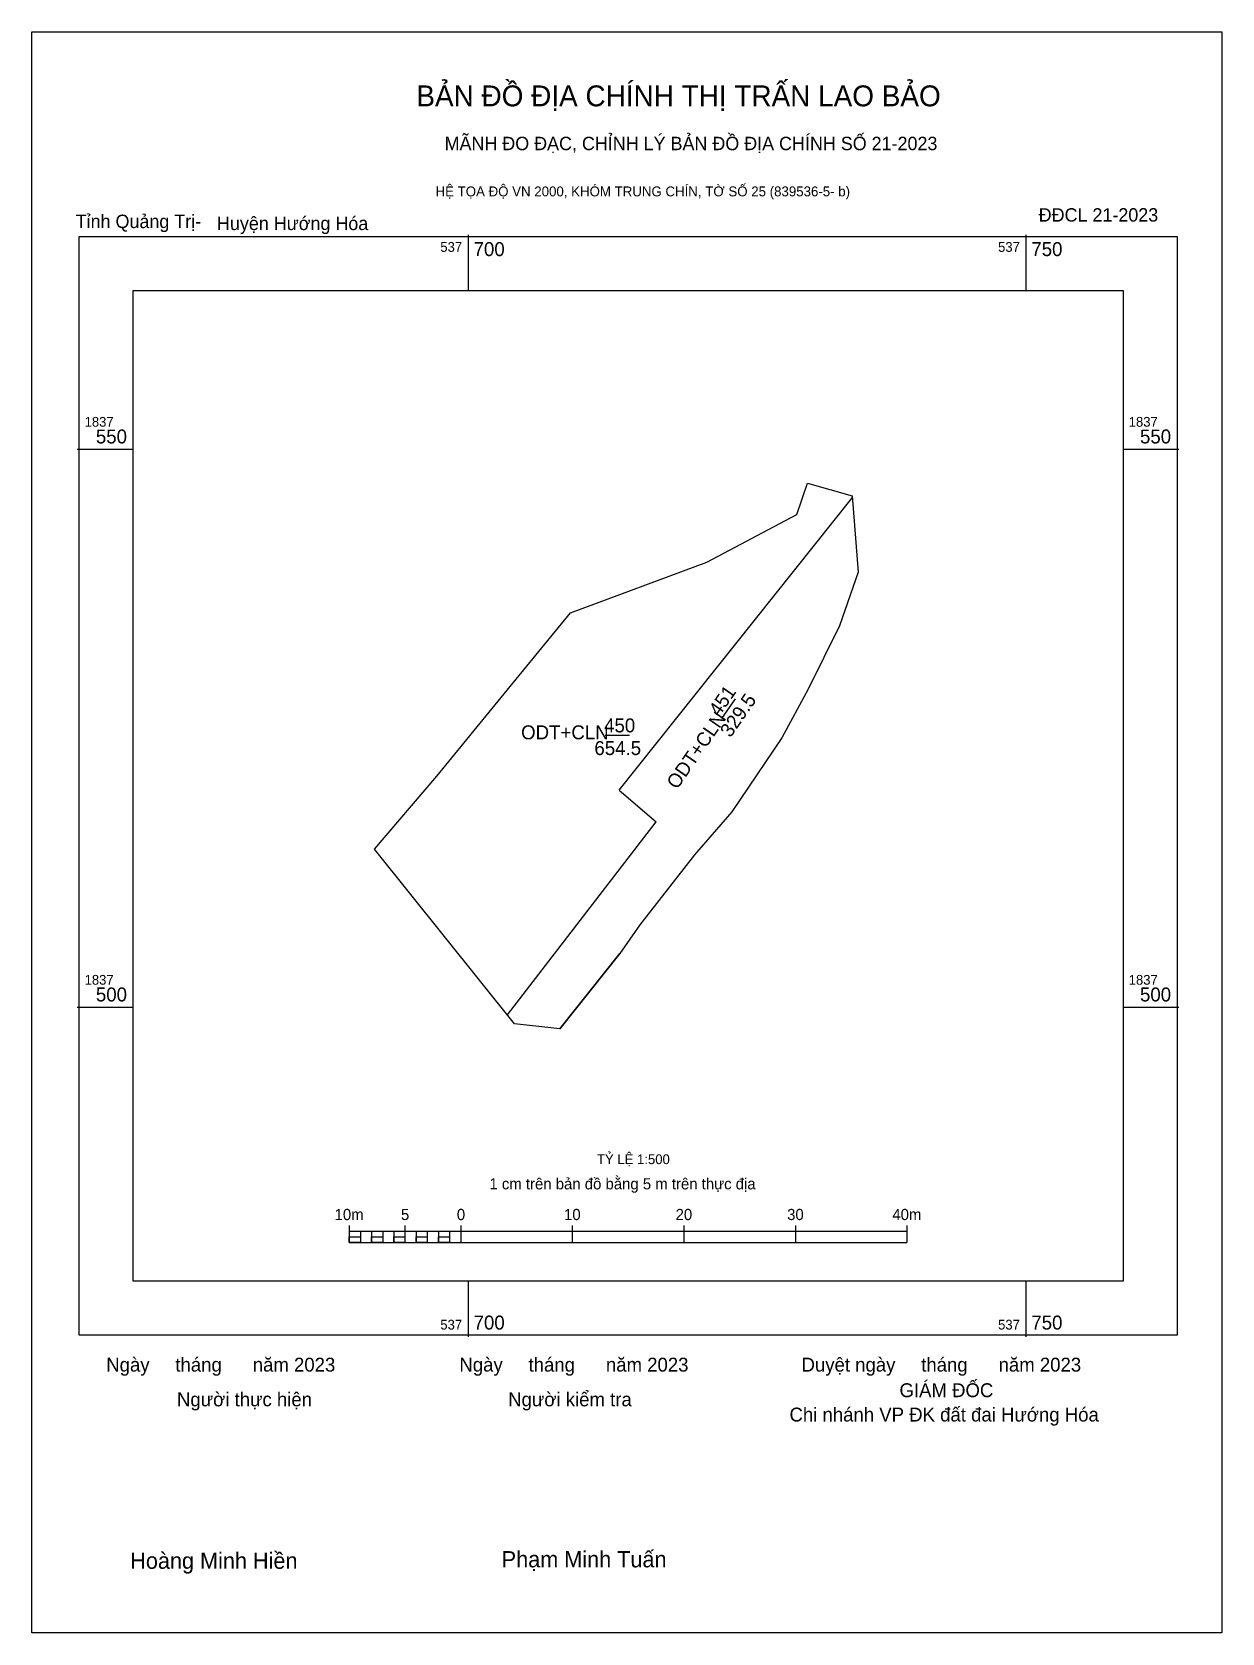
# Model space of a CAD drawing. Extents: x 537502 to 537609, y 1837898 to 1838042.
import ezdxf

# ---------------------------------------------------------------- set-up
doc = ezdxf.new("R2010")
doc.units = 0
for name, color, linetype in [('Level 1', 7, 'Continuous'), ('Level 10', 7, 'Continuous'), ('Level 15', 7, 'Continuous'), ('Level 50', 7, 'Continuous'), ('Level 6', 7, 'Continuous'), ('Level 62', 7, 'Continuous'), ('Level 63', 7, 'Continuous'), ('Level 9', 7, 'Continuous')]:
    doc.layers.add(name, color=color, linetype=linetype)

msp = doc.modelspace()

# ---------------------------------------------------------------- linework, layer by layer
at = {"layer": 'Level 10'}
msp.add_line((537532.54, 1837968.42), (537538.11, 1837974.96), dxfattribs=at)
msp.add_lwpolyline([(537571.35, 1838001.21), (537575.36, 1838000.09), (537575.89, 1837993.26), (537574.22, 1837988.44), (537571.39, 1837982.76), (537569.03, 1837978.4), (537564.55, 1837971.76), (537561.2, 1837967.92), (537556.31, 1837961.64), (537554.51, 1837959.08), (537549.15, 1837952.32), (537545.08, 1837952.78), (537532.54, 1837968.42), (537538.11, 1837974.96), (537544.16, 1837982.35), (537550.09, 1837989.59), (537562.31, 1837994.14), (537570.4, 1837998.42)], close=True, dxfattribs=at)
msp.add_lwpolyline([(537549.15, 1837952.32), (537554.51, 1837959.08)], dxfattribs=at)
at = {"layer": 'Level 15'}
for p in [(537554.47, 1837973.72), (537544.44, 1837953.58)]:
    msp.add_line(p, (537557.79, 1837970.86), dxfattribs=at)
msp.add_lwpolyline([(537501.82, 1838041.65), (537608.5, 1838041.65), (537608.5, 1837898.19), (537501.82, 1837898.19)], close=True, dxfattribs=at)
at = {"layer": 'Level 50'}
msp.add_line((537554.47, 1837973.72), (537575.37, 1837999.94), dxfattribs=at)
at = {"layer": 'Level 62'}
msp.add_lwpolyline([(537510.88, 1838018.48), (537599.64, 1838018.48), (537599.64, 1837929.72), (537510.88, 1837929.72)], close=True, dxfattribs=at)
at = {"layer": 'Level 63'}
for p, q in [((537540.91, 1838023.48), (537540.91, 1838018.48)), ((537590.91, 1838023.48), (537590.91, 1838018.48)), ((537505.88, 1838004.28), (537510.88, 1838004.28)), ((537599.64, 1838004.28), (537604.64, 1838004.28)), ((537563.65, 1837980.12), (537564.89, 1837981.91)), ((537553.21, 1837978.63), (537555.39, 1837978.63)), ((537505.88, 1837954.28), (537510.88, 1837954.28)), ((537599.64, 1837954.28), (537604.64, 1837954.28)), ((537530.26, 1837934.69), (537530.26, 1837933.19)), ((537530.26, 1837934.19), (537580.26, 1837934.19)), ((537531.26, 1837934.19), (537531.26, 1837933.19)), ((537532.26, 1837934.19), (537532.26, 1837933.19)), ((537533.26, 1837934.19), (537533.26, 1837933.19)), ((537534.26, 1837934.19), (537534.26, 1837933.19)), ((537535.26, 1837934.69), (537535.26, 1837933.19)), ((537535.26, 1837934.19), (537535.26, 1837933.19)), ((537536.26, 1837934.19), (537536.26, 1837933.19)), ((537537.26, 1837934.19), (537537.26, 1837933.19)), ((537538.26, 1837934.19), (537538.26, 1837933.19)), ((537539.26, 1837934.19), (537539.26, 1837933.19)), ((537540.26, 1837934.69), (537540.26, 1837933.19)), ((537540.26, 1837934.19), (537540.26, 1837933.19)), ((537550.26, 1837934.69), (537550.26, 1837933.19)), ((537560.26, 1837934.69), (537560.26, 1837933.19)), ((537570.26, 1837934.69), (537570.26, 1837933.19)), ((537580.26, 1837934.69), (537580.26, 1837933.19)), ((537530.26, 1837933.19), (537580.26, 1837933.19)), ((537540.91, 1837929.72), (537540.91, 1837924.72)), ((537590.91, 1837929.72), (537590.91, 1837924.72))]:
    msp.add_line(p, q, dxfattribs=at)
for points in [[(537506.04, 1838023.32), (537604.48, 1838023.32), (537604.48, 1837924.88), (537506.04, 1837924.88)], [(537530.26, 1837933.69), (537531.26, 1837933.69), (537531.26, 1837933.19), (537530.26, 1837933.19)], [(537530.26, 1837933.69), (537531.26, 1837933.69), (537531.26, 1837933.19), (537530.26, 1837933.19)], [(537532.26, 1837933.69), (537533.26, 1837933.69), (537533.26, 1837933.19), (537532.26, 1837933.19)], [(537534.26, 1837933.69), (537535.26, 1837933.69), (537535.26, 1837933.19), (537534.26, 1837933.19)], [(537536.26, 1837933.69), (537537.26, 1837933.69), (537537.26, 1837933.19), (537536.26, 1837933.19)], [(537538.26, 1837933.69), (537539.26, 1837933.69), (537539.26, 1837933.19), (537538.26, 1837933.19)]]:
    msp.add_lwpolyline(points, close=True, dxfattribs=at)

# ---------------------------------------------------------------- texts
at = {"layer": 'Level 1'}
for s, p in [('451', (537563.42, 1837980.24)), ('329.5', (537564.44, 1837978.36)), ('ODT+CLN', (537559.65, 1837973.71))]:
    msp.add_text(s, height=1.25, rotation=55.2777, dxfattribs=at).set_placement(p)
for s, p in [('450', (537553.11, 1837978.89)), ('ODT+CLN', (537545.67, 1837978.27)), ('654.5', (537552.24, 1837976.86))]:
    msp.add_text(s, height=1.25, dxfattribs=at).set_placement(p)
at = {"layer": 'Level 6'}
msp.add_text('TỶ LỆ 1:500', height=0.879, dxfattribs=at).set_placement((537552.47, 1837940.2))
at = {"layer": 'Level 63'}
for s, height, p in [('BẢN ĐỒ ĐỊA CHÍNH THỊ TRẤN LAO BẢO', 1.8718, (537536.28, 1838034.99)), ('MÃNH ĐO ĐẠC, CHỈNH LÝ BẢN ĐỒ ĐỊA CHÍNH SỐ 21-2023', 1.2011, (537538.81, 1838031.06)), ('HỆ TỌA ĐỘ VN 2000, KHÓM TRUNG CHÍN, TỜ SỐ 25 (839536-5- b)', 0.8891, (537538, 1838026.92)), ('537', 0.875, (537538.43, 1838021.95)), ('700', 1.25, (537541.41, 1838021.57)), ('537', 0.875, (537588.43, 1838021.95)), ('750', 1.25, (537591.41, 1838021.57)), ('1837', 0.875, (537506.54, 1838006.28)), ('550', 1.25, (537507.55, 1838004.78)), ('1837', 0.875, (537600.14, 1838006.28)), ('550', 1.25, (537601.15, 1838004.78)), ('1837', 0.875, (537506.54, 1837956.28)), ('1837', 0.875, (537600.14, 1837956.28)), ('500', 1.25, (537507.55, 1837954.78)), ('500', 1.25, (537601.15, 1837954.78)), ('1 cm trên bản đồ bằng 5 m trên thực địa', 1, (537542.83, 1837937.94)), ('10m', 1, (537528.95, 1837935.19)), ('5', 1, (537534.9, 1837935.19)), ('0', 1, (537539.91, 1837935.19)), ('10', 1, (537549.52, 1837935.19)), ('20', 1, (537559.52, 1837935.19)), ('30', 1, (537569.52, 1837935.19)), ('40m', 1, (537578.95, 1837935.19)), ('537', 0.875, (537538.43, 1837925.38)), ('700', 1.25, (537541.41, 1837925.38)), ('537', 0.875, (537588.43, 1837925.38)), ('750', 1.25, (537591.41, 1837925.38)), ('Ngày     tháng      năm 2023', 1.2442, (537508.48, 1837921.61)), ('Ngày     tháng      năm 2023', 1.2442, (537540.14, 1837921.61)), ('Duyệt ngày     tháng      năm 2023', 1.2442, (537570.81, 1837921.61)), ('Người thực hiện', 1.2442, (537514.82, 1837918.5)), ('Người kiểm tra', 1.2442, (537544.51, 1837918.5)), ('GIÁM ĐỐC', 1.244, (537579.59, 1837919.32)), ('Chi nhánh VP ĐK đất đai Hướng Hóa', 1.2442, (537569.73, 1837917.14)), ('Hoàng Minh Hiền', 1.4512, (537510.63, 1837903.94)), ('Phạm Minh Tuấn', 1.4512, (537543.93, 1837904.07))]:
    msp.add_text(s, height=height, dxfattribs=at).set_placement(p)
at = {"layer": 'Level 9'}
for s, p in [('Tỉnh Quảng Trị-', (537505.74, 1838024.08)), ('Huyện Hướng Hóa', (537518.41, 1838023.9)), ('ĐĐCL 21-2023', (537592.07, 1838024.66))]:
    msp.add_text(s, height=1.2011, dxfattribs=at).set_placement(p)

doc.saveas('drawing.dxf')
